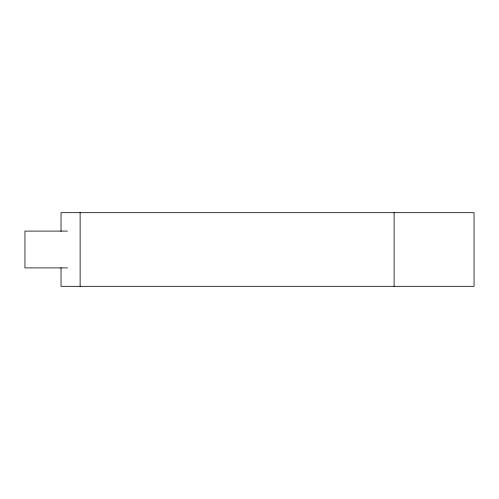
<?xml version="1.0" encoding="UTF-8"?>
<svg xmlns="http://www.w3.org/2000/svg" width="499" height="499" viewBox="0 0 499 499"><rect width="100%" height="100%" fill="white"/><g stroke="black" fill="none" stroke-linecap="round" stroke-linejoin="round"><path stroke-width="0.75" d="M67.465 231.093L24.95 231.093L24.95 267.907L67.465 267.907M394.11 212.686L394.11 286.314M80.121 212.686L80.121 286.314M61.034 231.287L61.034 212.686L474.05 212.686L474.05 286.314L61.034 286.314L61.034 267.714"/></g></svg>
